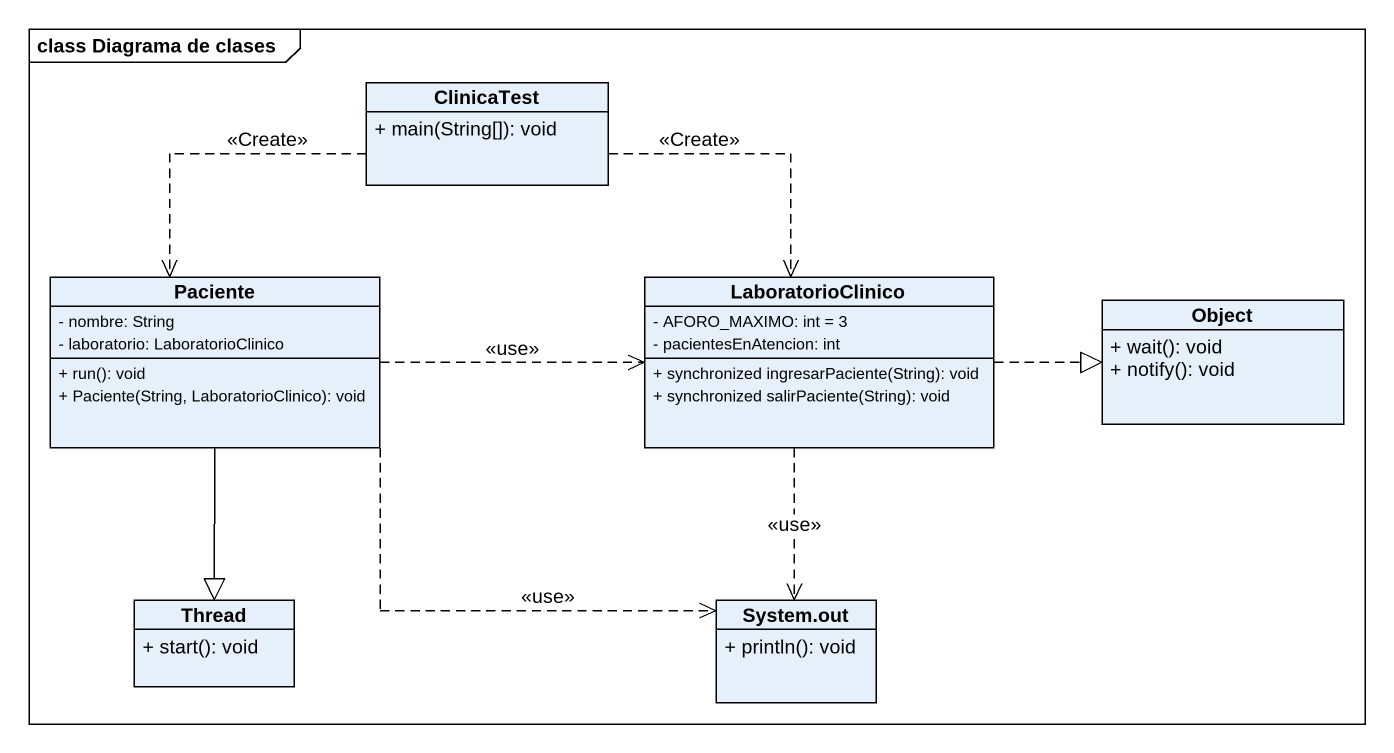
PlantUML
@startuml
mainframe class Diagrama de clases
hide circle
hide empty members
skinparam classAttributeIconSize 0
class ClinicaTest {
  + main(String[]): void
}
class Paciente {
  - nombre: String
  - laboratorio: LaboratorioClinico
  + run(): void
  + Paciente(String, LaboratorioClinico): void
}
class LaboratorioClinico {
  - AFORO_MAXIMO: int = 3
  - pacientesEnAtencion: int
  + synchronized ingresarPaciente(String): void
  + synchronized salirPaciente(String): void
}
class "Object" as Object_ {
  + wait(): void
  + notify(): void
}
class Thread {
  + start(): void
}
class "System.out" as System_out {
  + println(): void
}
ClinicaTest ..> Paciente : <<Create>>
ClinicaTest ..> LaboratorioClinico : <<Create>>
Paciente .right.> LaboratorioClinico : <<use>>
Paciente --|> Thread
Paciente .right.> System_out : <<use>>
LaboratorioClinico .right.|> Object_
LaboratorioClinico ..> System_out : <<use>>
@enduml
